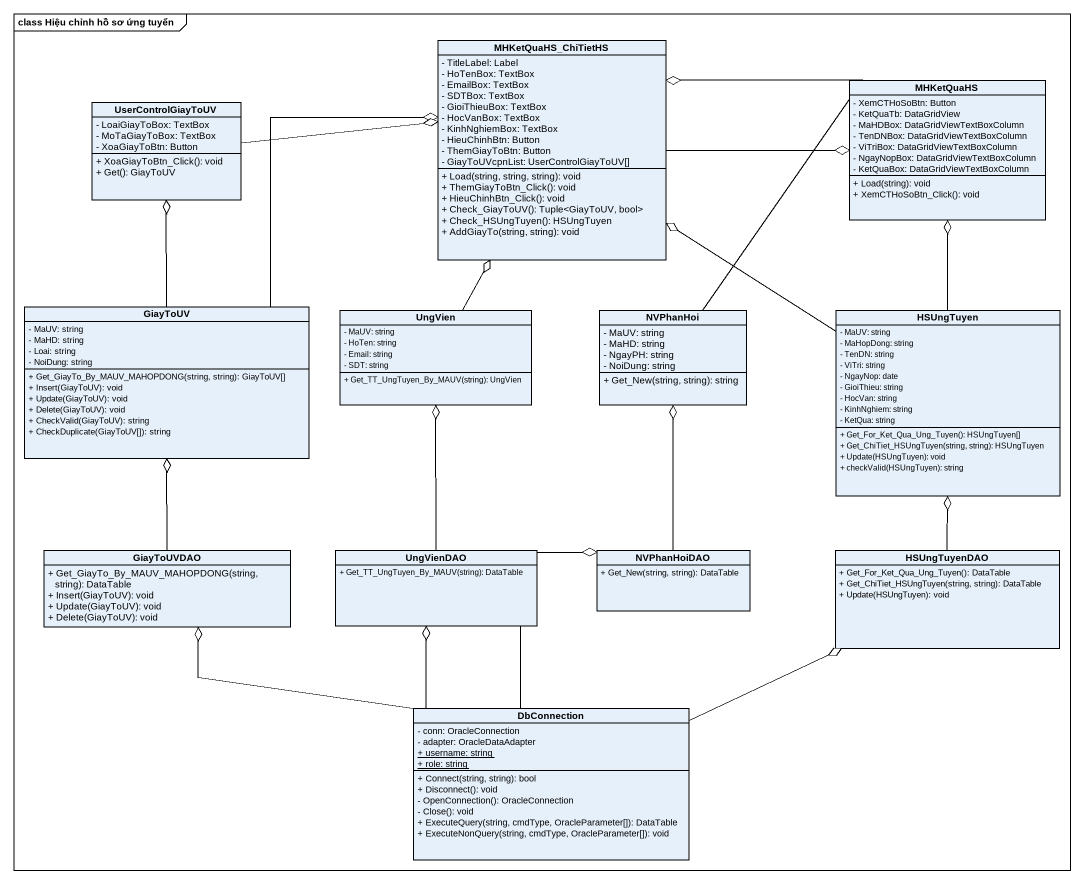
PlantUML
@startuml
mainframe class Hiệu chỉnh hồ sơ ứng tuyển
hide circle
hide empty members
skinparam classAttributeIconSize 0
class MHKetQuaHS_ChiTietHS {
  - TitleLabel: Label
  - HoTenBox: TextBox
  - EmailBox: TextBox
  - SDTBox: TextBox
  - GioiThieuBox: TextBox
  - HocVanBox: TextBox
  - KinhNghiemBox: TextBox
  - HieuChinhBtn: Button
  - ThemGiayToBtn: Button
  - GiayToUVcpnList: UserControlGiayToUV[]
  + Load(string, string, string): void
  + ThemGiayToBtn_Click(): void
  + HieuChinhBtn_Click(): void
  + Check_GiayToUV(): Tuple<GiayToUV, bool>
  + Check_HSUngTuyen(): HSUngTuyen
  + AddGiayTo(string, string): void
}
class MHKetQuaHS {
  - XemCTHoSoBtn: Button
  - KetQuaTb: DataGridView
  - MaHDBox: DataGridViewTextBoxColumn
  - TenDNBox: DataGridViewTextBoxColumn
  - ViTriBox: DataGridViewTextBoxColumn
  - NgayNopBox: DataGridViewTextBoxColumn
  - KetQuaBox: DataGridViewTextBoxColumn
  + Load(string): void
  + XemCTHoSoBtn_Click(): void
}
class UserControlGiayToUV {
  - LoaiGiayToBox: TextBox
  - MoTaGiayToBox: TextBox
  - XoaGiayToBtn: Button
  + XoaGiayToBtn_Click(): void
  + Get(): GiayToUV
}
class GiayToUV {
  - MaUV: string
  - MaHD: string
  - Loai: string
  - NoiDung: string
  + Get_GiayTo_By_MAUV_MAHOPDONG(string, string): GiayToUV[]
  + Insert(GiayToUV): void
  + Update(GiayToUV): void
  + Delete(GiayToUV): void
  + CheckValid(GiayToUV): string
  + CheckDuplicate(GiayToUV[]): string
}
class UngVien {
  - MaUV: string
  - HoTen: string
  - Email: string
  - SDT: string
  + Get_TT_UngTuyen_By_MAUV(string): UngVien
}
class NVPhanHoi {
  - MaUV: string
  - MaHD: string
  - NgayPH: string
  - NoiDung: string
  + Get_New(string, string): string
}
class HSUngTuyen {
  - MaUV: string
  - MaHopDong: string
  - TenDN: string
  - ViTri: string
  - NgayNop: date
  - GioiThieu: string
  - HocVan: string
  - KinhNghiem: string
  - KetQua: string
  + Get_For_Ket_Qua_Ung_Tuyen(): HSUngTuyen[]
  + Get_ChiTiet_HSUngTuyen(string, string): HSUngTuyen
  + Update(HSUngTuyen): void
  + checkValid(HSUngTuyen): string
}
class GiayToUVDAO {
  + Get_GiayTo_By_MAUV_MAHOPDONG(string, string): DataTable
  + Insert(GiayToUV): void
  + Update(GiayToUV): void
  + Delete(GiayToUV): void
}
class UngVienDAO {
  + Get_TT_UngTuyen_By_MAUV(string): DataTable
}
class NVPhanHoiDAO {
  + Get_New(string, string): DataTable
}
class HSUngTuyenDAO {
  + Get_For_Ket_Qua_Ung_Tuyen(): DataTable
  + Get_ChiTiet_HSUngTuyen(string, string): DataTable
  + Update(HSUngTuyen): void
}
class DbConnection {
  - conn: OracleConnection
  - adapter: OracleDataAdapter
  {static} + username: string
  {static} + role: string
  + Connect(string, string): bool
  + Disconnect(): void
  - OpenConnection(): OracleConnection
  - Close(): void
  + ExecuteQuery(string, cmdType, OracleParameter[]): DataTable
  + ExecuteNonQuery(string, cmdType, OracleParameter[]): void
}
MHKetQuaHS_ChiTietHS -right-o MHKetQuaHS
UserControlGiayToUV -right-o MHKetQuaHS_ChiTietHS
GiayToUV -up-o MHKetQuaHS_ChiTietHS
GiayToUV -up-o UserControlGiayToUV
UngVien -up-o MHKetQuaHS_ChiTietHS
NVPhanHoi -up-o MHKetQuaHS_ChiTietHS
HSUngTuyen -up-o MHKetQuaHS_ChiTietHS
HSUngTuyen -up-o MHKetQuaHS
GiayToUVDAO -up-o GiayToUV
UngVienDAO -up-o UngVien
NVPhanHoiDAO -up-o NVPhanHoi
HSUngTuyenDAO -up-o HSUngTuyen
DbConnection -left-o GiayToUVDAO
DbConnection -up-o UngVienDAO
DbConnection -up-o NVPhanHoiDAO
DbConnection -right-o HSUngTuyenDAO
@enduml
